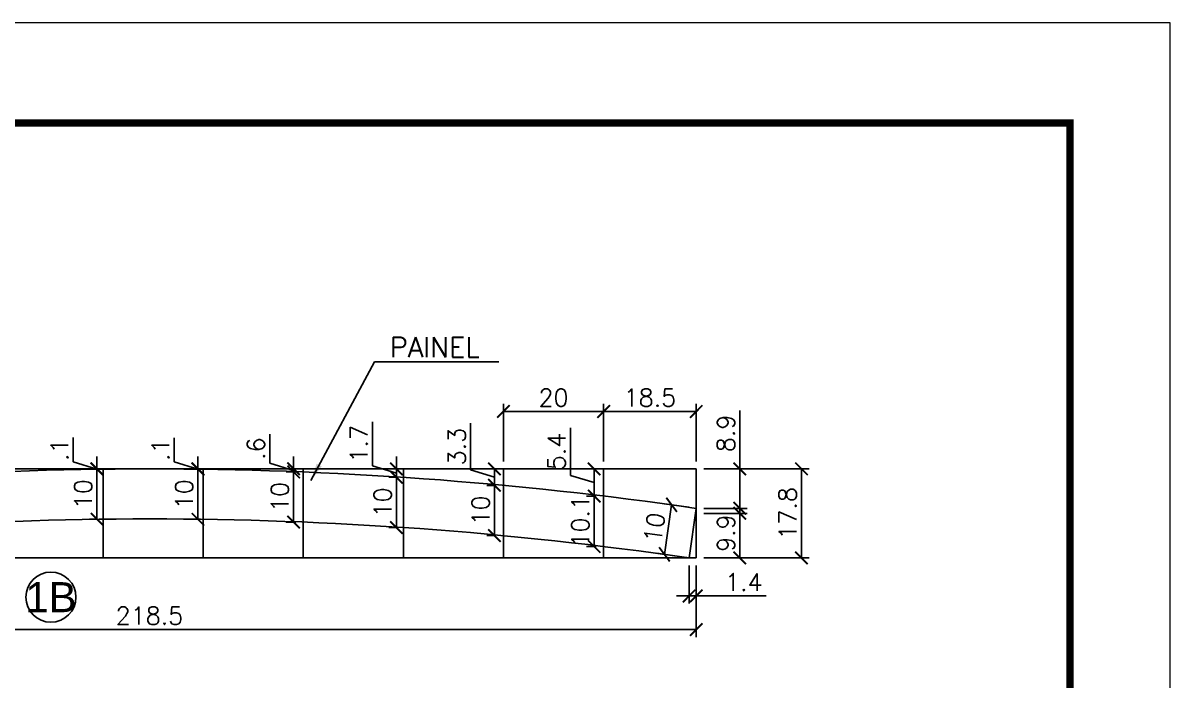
# Model space of a CAD drawing. Extents: x 2582 to 128055, y -26396 to 2611.
# Drawn here: x 3608.2 to 4066.6, y -2637 to -2374.5 of the extents above; entities that cross this region are included whole.
import ezdxf
from ezdxf.enums import TextEntityAlignment as Align

# ---------------------------------------------------------------- set-up
doc = ezdxf.new("R2010")
doc.units = 0
doc.header["$PDMODE"] = 35
doc.linetypes.add('DASHED', pattern=[0.75, 0.5, -0.25])
for name, color, linetype in [('COTA', 241, 'Continuous'), ('Painéis', 200, 'Continuous'), ('Romaneio', 10, 'Continuous')]:
    doc.layers.add(name, color=color, linetype=linetype)
doc.layers.add('Folhas', color=255, linetype='Continuous', lineweight=9)
doc.layers.add('SARRAFO DE PRESSAO', color=251, linetype='DASHED', lineweight=9)
doc.styles.add('ARIAL', font='arial.ttf')
doc.styles.add('COTA TECNICA', font='techl___.ttf', dxfattribs={"height": 10})
doc.styles.add('Romans', font='romans.shx')
doc.dimstyles.new('Cota Seção (2x)', dxfattribs={"dimtxt": 7, "dimasz": 5, "dimexe": 3, "dimexo": 3, "dimgap": 2, "dimtad": 3, "dimdec": 1, "dimlfac": 0.5, "dimzin": 12, "dimdsep": 46, "dimtxsty": 'Romans', "dimblk": 'ARCHTICK', "dimcen": 0, "dimclrd": 4, "dimclre": 4, "dimclrt": 1, "dimadec": 1, "dimazin": 3, "dimtfac": 1, "dimtdec": 1, "dimtmove": 0, "dimatfit": 3, "dimldrblk": 'OBLIQUE', "dimfxl": 1, "dimtolj": 1, "dimtzin": 12, "dimarcsym": 0})
doc.dimstyles.new('PAINEL', dxfattribs={"dimtxt": 10, "dimasz": 3, "dimexe": 3, "dimexo": 3, "dimgap": 3, "dimtad": 1, "dimdec": 1, "dimzin": 12, "dimdsep": 46, "dimtxsty": 'COTA TECNICA', "dimblk1": 'OBLIQUE', "dimblk2": 'OBLIQUE', "dimsah": 1, "dimcen": 0.9, "dimclrd": 4, "dimclre": 4, "dimclrt": 240, "dimadec": 1, "dimazin": 3, "dimtfac": 1, "dimtdec": 1, "dimtmove": 0, "dimatfit": 3, "dimfxl": 1, "dimtolj": 1, "dimtzin": 12, "dimarcsym": 0})

# ---------------------------------------------------------------- blocks, each defined once
blk = doc.blocks.new('9999999999')
at = {"layer": 'Folhas'}
blk.add_lwpolyline([(98138.98, 34190.21), (99623.98, 34190.21), (99623.98, 35240.21), (98138.98, 35240.21)], close=True, dxfattribs=at)
at = {"layer": 'Folhas', "color": 30, "const_width": 3}
blk.add_lwpolyline([(98213.98, 34230.21), (99583.98, 34230.21), (99583.98, 35200.21), (98213.98, 35200.21)], close=True, dxfattribs=at)
blk = doc.blocks.new('_ArchTick')
at = {"color": 0, "linetype": 'ByBlock', "const_width": 0.15}
blk.add_lwpolyline([(-0.5, -0.5), (0.5, 0.5)], dxfattribs=at)
blk = doc.blocks.new('*D659')
at = {"layer": 'COTA', "color": 4, "lineweight": -2, "transparency": 16777216}
blk.add_line((3874.41, -2591.19), (3874.41, -2606.39), dxfattribs=at)
at = {"layer": 'COTA', "color": 4, "linetype": 'ByBlock', "lineweight": -2, "transparency": 16777216}
for p, q in [((3877.29, -2591.19), (3877.29, -2606.39)), ((3874.41, -2603.39), (3869.41, -2603.39)), ((3874.41, -2603.39), (3877.29, -2603.39)), ((3877.29, -2603.39), (3905.29, -2603.39))]:
    blk.add_line(p, q, dxfattribs=at)
at = {"layer": 'Defpoints', "color": 0, "linetype": 'ByBlock', "transparency": 16777216}
for p in [(3874.41, -2588.19), (3877.29, -2588.19), (3877.29, -2603.39)]:
    blk.add_point(p, dxfattribs=at)
at = {"layer": 'COTA', "color": 4, "linetype": 'ByBlock', "lineweight": -2, "transparency": 16777216, "xscale": 5, "yscale": 5, "zscale": 5}
blk.add_blockref('_ArchTick', (3874.41, -2603.39), dxfattribs=at)
at = {"layer": 'COTA', "color": 4, "linetype": 'ByBlock', "lineweight": -2, "transparency": 16777216, "xscale": 5, "yscale": 5, "zscale": 5, "rotation": 180}
blk.add_blockref('_ArchTick', (3877.29, -2603.39), dxfattribs=at)
at = {"layer": 'COTA', "color": 1, "linetype": 'ByBlock', "transparency": 16777216, "insert": (3896.29, -2597.89), "char_height": 7, "attachment_point": 5, "style": 'Romans'}
blk.add_mtext('\\A1;1.4', dxfattribs=at)
blk = doc.blocks.new('_Oblique')
at = {"color": 0, "linetype": 'ByBlock', "lineweight": -2}
blk.add_line((-0.5, -0.5), (0.5, 0.5), dxfattribs=at)
blk = doc.blocks.new('*D660')
at = {"layer": 'COTA', "color": 4, "linetype": 'ByBlock', "lineweight": -2, "transparency": 16777216}
for p, q in [((3894.66, -2552.6), (3894.66, -2529.26)), ((3880.29, -2552.6), (3897.66, -2552.6)), ((3894.66, -2570.39), (3894.66, -2552.6))]:
    blk.add_line(p, q, dxfattribs=at)
at = {"layer": 'COTA', "color": 4, "lineweight": -2, "transparency": 16777216}
blk.add_line((3880.29, -2570.39), (3897.66, -2570.39), dxfattribs=at)
at = {"layer": 'Defpoints', "color": 0, "linetype": 'ByBlock', "transparency": 16777216}
for p in [(3877.29, -2552.6), (3894.66, -2552.6), (3877.29, -2570.39)]:
    blk.add_point(p, dxfattribs=at)
at = {"layer": 'COTA', "color": 4, "linetype": 'ByBlock', "lineweight": -2, "transparency": 16777216, "xscale": 5, "yscale": 5, "zscale": 5}
for p, rotation in [((3894.66, -2552.6), 90), ((3894.66, -2570.39), 270)]:
    blk.add_blockref('_ArchTick', p, dxfattribs=dict(at, rotation=rotation))
at = {"layer": 'COTA', "color": 1, "linetype": 'ByBlock', "transparency": 16777216, "insert": (3889.16, -2538.43), "char_height": 7, "attachment_point": 5, "rotation": 90, "style": 'Romans'}
blk.add_mtext('\\A1;8.9', dxfattribs=at)
blk = doc.blocks.new('*D661')
at = {"layer": 'COTA', "color": 4, "lineweight": -2, "transparency": 16777216}
blk.add_line((3880.29, -2552.6), (3922.35, -2552.6), dxfattribs=at)
at = {"layer": 'COTA', "color": 4, "linetype": 'ByBlock', "lineweight": -2, "transparency": 16777216}
for p, q in [((3919.35, -2552.6), (3919.35, -2588.19)), ((3880.29, -2588.19), (3922.35, -2588.19))]:
    blk.add_line(p, q, dxfattribs=at)
at = {"layer": 'Defpoints', "color": 0, "linetype": 'ByBlock', "transparency": 16777216}
for p in [(3877.29, -2552.6), (3877.29, -2588.19), (3919.35, -2588.19)]:
    blk.add_point(p, dxfattribs=at)
at = {"layer": 'COTA', "color": 4, "linetype": 'ByBlock', "lineweight": -2, "transparency": 16777216, "xscale": 5, "yscale": 5, "zscale": 5}
for p, rotation in [((3919.35, -2552.6), 90), ((3919.35, -2588.19), 270)]:
    blk.add_blockref('_ArchTick', p, dxfattribs=dict(at, rotation=rotation))
at = {"layer": 'COTA', "color": 1, "linetype": 'ByBlock', "transparency": 16777216, "insert": (3913.85, -2570.39), "char_height": 7, "attachment_point": 5, "rotation": 90, "style": 'Romans'}
blk.add_mtext('\\A1;17.8', dxfattribs=at)
blk = doc.blocks.new('*D663')
at = {"layer": 'COTA', "color": 4, "lineweight": -2, "transparency": 16777216}
blk.add_line((3880.29, -2568.39), (3897.66, -2568.39), dxfattribs=at)
at = {"layer": 'COTA', "color": 4, "linetype": 'ByBlock', "lineweight": -2, "transparency": 16777216}
for p, q in [((3894.66, -2568.39), (3894.66, -2588.19)), ((3880.29, -2588.19), (3897.66, -2588.19))]:
    blk.add_line(p, q, dxfattribs=at)
at = {"layer": 'Defpoints', "color": 0, "linetype": 'ByBlock', "transparency": 16777216}
for p in [(3877.29, -2568.39), (3877.29, -2588.19), (3894.66, -2588.19)]:
    blk.add_point(p, dxfattribs=at)
at = {"layer": 'COTA', "color": 4, "linetype": 'ByBlock', "lineweight": -2, "transparency": 16777216, "xscale": 5, "yscale": 5, "zscale": 5}
for p, rotation in [((3894.66, -2568.39), 90), ((3894.66, -2588.19), 270)]:
    blk.add_blockref('_ArchTick', p, dxfattribs=dict(at, rotation=rotation))
at = {"layer": 'COTA', "color": 1, "linetype": 'ByBlock', "transparency": 16777216, "insert": (3889.16, -2578.29), "char_height": 7, "attachment_point": 5, "rotation": 90, "style": 'Romans'}
blk.add_mtext('\\A1;9.9', dxfattribs=at)
blk = doc.blocks.new('*D656')
at = {"layer": 'COTA', "color": 4, "linetype": 'ByBlock', "lineweight": -2, "transparency": 16777216}
for p, q in [((3874.32, -2567.97), (3864.48, -2566.53)), ((3864.57, -2586.76), (3867.45, -2566.97))]:
    blk.add_line(p, q, dxfattribs=at)
at = {"layer": 'COTA', "color": 4, "lineweight": -2, "transparency": 16777216}
blk.add_line((3871.44, -2587.76), (3861.6, -2586.33), dxfattribs=at)
at = {"layer": 'Defpoints', "color": 0, "linetype": 'ByBlock', "transparency": 16777216}
for p in [(3867.45, -2566.97), (3877.29, -2568.4), (3874.41, -2588.19)]:
    blk.add_point(p, dxfattribs=at)
at = {"layer": 'COTA', "color": 4, "linetype": 'ByBlock', "lineweight": -2, "transparency": 16777216, "xscale": 5, "yscale": 5, "zscale": 5}
for p, rotation in [((3867.45, -2566.97), 81.72460995372163), ((3864.57, -2586.76), 261.7246099537217)]:
    blk.add_blockref('_ArchTick', p, dxfattribs=dict(at, rotation=rotation))
at = {"layer": 'COTA', "color": 1, "linetype": 'ByBlock', "transparency": 16777216, "insert": (3860.57, -2576.07), "char_height": 7, "attachment_point": 5, "rotation": 81.7246, "style": 'Romans'}
blk.add_mtext('\\A1;10', dxfattribs=at)
blk = doc.blocks.new('*D640')
at = {"layer": 'COTA', "color": 4, "linetype": 'ByBlock', "lineweight": -2, "transparency": 16777216}
for p, q in [((3637.27, -2552.72), (3634.82, -2552.72)), ((3637.82, -2572.72), (3637.82, -2552.72))]:
    blk.add_line(p, q, dxfattribs=at)
at = {"layer": 'COTA', "color": 4, "lineweight": -2, "transparency": 16777216}
blk.add_line((3637.27, -2572.72), (3634.82, -2572.72), dxfattribs=at)
at = {"layer": 'Defpoints', "color": 0, "linetype": 'ByBlock', "transparency": 16777216}
for p in [(3637.82, -2552.72), (3640.27, -2552.72), (3640.27, -2572.72)]:
    blk.add_point(p, dxfattribs=at)
at = {"layer": 'COTA', "color": 4, "linetype": 'ByBlock', "lineweight": -2, "transparency": 16777216, "xscale": 5, "yscale": 5, "zscale": 5}
for p, rotation in [((3637.82, -2552.72), 90), ((3637.82, -2572.72), 270)]:
    blk.add_blockref('_ArchTick', p, dxfattribs=dict(at, rotation=rotation))
at = {"layer": 'COTA', "color": 1, "linetype": 'ByBlock', "transparency": 16777216, "insert": (3632.32, -2562.72), "char_height": 7, "attachment_point": 5, "rotation": 90, "style": 'Romans'}
blk.add_mtext('\\A1;10', dxfattribs=at)
blk = doc.blocks.new('*D641')
at = {"layer": 'COTA', "color": 4, "linetype": 'ByBlock', "lineweight": -2, "transparency": 16777216}
for p, q in [((3628.32, -2549.82), (3628.32, -2540.15)), ((3637.82, -2552.61), (3637.82, -2547.61)), ((3637.82, -2552.67), (3628.32, -2549.82)), ((3637.27, -2552.61), (3634.82, -2552.61)), ((3637.82, -2552.72), (3637.82, -2552.61)), ((3637.82, -2552.72), (3637.82, -2552.61)), ((3637.82, -2552.72), (3637.82, -2557.72))]:
    blk.add_line(p, q, dxfattribs=at)
at = {"layer": 'COTA', "color": 4, "lineweight": -2, "transparency": 16777216}
blk.add_line((3637.27, -2552.72), (3634.82, -2552.72), dxfattribs=at)
at = {"layer": 'Defpoints', "color": 0, "linetype": 'ByBlock', "transparency": 16777216}
for p in [(3637.82, -2552.61), (3640.27, -2552.61), (3640.27, -2552.72)]:
    blk.add_point(p, dxfattribs=at)
at = {"layer": 'COTA', "color": 4, "linetype": 'ByBlock', "lineweight": -2, "transparency": 16777216, "xscale": 5, "yscale": 5, "zscale": 5}
for p, rotation in [((3637.82, -2552.61), 270), ((3637.82, -2552.72), 90)]:
    blk.add_blockref('_ArchTick', p, dxfattribs=dict(at, rotation=rotation))
at = {"layer": 'COTA', "color": 1, "linetype": 'ByBlock', "transparency": 16777216, "insert": (3622.82, -2544.98), "char_height": 7, "attachment_point": 5, "rotation": 90, "style": 'Romans'}
blk.add_mtext('\\A1;.1', dxfattribs=at)
blk = doc.blocks.new('*D642')
at = {"layer": 'COTA', "color": 4, "linetype": 'ByBlock', "lineweight": -2, "transparency": 16777216}
for p, q in [((3677.27, -2552.75), (3675.17, -2552.75)), ((3678.17, -2572.76), (3678.17, -2552.75))]:
    blk.add_line(p, q, dxfattribs=at)
at = {"layer": 'COTA', "color": 4, "lineweight": -2, "transparency": 16777216}
blk.add_line((3677.27, -2572.76), (3675.17, -2572.76), dxfattribs=at)
at = {"layer": 'Defpoints', "color": 0, "linetype": 'ByBlock', "transparency": 16777216}
for p in [(3678.17, -2552.75), (3680.27, -2552.75), (3680.27, -2572.76)]:
    blk.add_point(p, dxfattribs=at)
at = {"layer": 'COTA', "color": 4, "linetype": 'ByBlock', "lineweight": -2, "transparency": 16777216, "xscale": 5, "yscale": 5, "zscale": 5}
for p, rotation in [((3678.17, -2552.75), 90), ((3678.17, -2572.76), 270)]:
    blk.add_blockref('_ArchTick', p, dxfattribs=dict(at, rotation=rotation))
at = {"layer": 'COTA', "color": 1, "linetype": 'ByBlock', "transparency": 16777216, "insert": (3672.67, -2562.76), "char_height": 7, "attachment_point": 5, "rotation": 90, "style": 'Romans'}
blk.add_mtext('\\A1;10', dxfattribs=at)
blk = doc.blocks.new('*D643')
at = {"layer": 'COTA', "color": 4, "linetype": 'ByBlock', "lineweight": -2, "transparency": 16777216}
for p, q in [((3668.67, -2549.83), (3668.67, -2540.17)), ((3678.17, -2552.61), (3678.17, -2547.61)), ((3678.17, -2552.68), (3668.67, -2549.83)), ((3677.27, -2552.61), (3675.17, -2552.61)), ((3678.17, -2552.75), (3678.17, -2552.61)), ((3678.17, -2552.75), (3678.17, -2552.61)), ((3678.17, -2552.75), (3678.17, -2557.75))]:
    blk.add_line(p, q, dxfattribs=at)
at = {"layer": 'COTA', "color": 4, "lineweight": -2, "transparency": 16777216}
blk.add_line((3677.27, -2552.75), (3675.17, -2552.75), dxfattribs=at)
at = {"layer": 'Defpoints', "color": 0, "linetype": 'ByBlock', "transparency": 16777216}
for p in [(3678.17, -2552.61), (3680.27, -2552.61), (3680.27, -2552.75)]:
    blk.add_point(p, dxfattribs=at)
at = {"layer": 'COTA', "color": 4, "linetype": 'ByBlock', "lineweight": -2, "transparency": 16777216, "xscale": 5, "yscale": 5, "zscale": 5}
for p, rotation in [((3678.17, -2552.61), 270), ((3678.17, -2552.75), 90)]:
    blk.add_blockref('_ArchTick', p, dxfattribs=dict(at, rotation=rotation))
at = {"layer": 'COTA', "color": 1, "linetype": 'ByBlock', "transparency": 16777216, "insert": (3663.17, -2545), "char_height": 7, "attachment_point": 5, "rotation": 90, "style": 'Romans'}
blk.add_mtext('\\A1;.1', dxfattribs=at)
blk = doc.blocks.new('*D644')
at = {"layer": 'COTA', "color": 4, "linetype": 'ByBlock', "lineweight": -2, "transparency": 16777216}
for p, q in [((3717.27, -2553.84), (3713.39, -2553.84)), ((3716.39, -2573.86), (3716.39, -2553.84))]:
    blk.add_line(p, q, dxfattribs=at)
at = {"layer": 'COTA', "color": 4, "lineweight": -2, "transparency": 16777216}
blk.add_line((3717.27, -2573.86), (3713.39, -2573.86), dxfattribs=at)
at = {"layer": 'Defpoints', "color": 0, "linetype": 'ByBlock', "transparency": 16777216}
for p in [(3716.39, -2553.84), (3720.27, -2553.84), (3720.27, -2573.86)]:
    blk.add_point(p, dxfattribs=at)
at = {"layer": 'COTA', "color": 4, "linetype": 'ByBlock', "lineweight": -2, "transparency": 16777216, "xscale": 5, "yscale": 5, "zscale": 5}
for p, rotation in [((3716.39, -2553.84), 90), ((3716.39, -2573.86), 270)]:
    blk.add_blockref('_ArchTick', p, dxfattribs=dict(at, rotation=rotation))
at = {"layer": 'COTA', "color": 1, "linetype": 'ByBlock', "transparency": 16777216, "insert": (3710.89, -2563.85), "char_height": 7, "attachment_point": 5, "rotation": 90, "style": 'Romans'}
blk.add_mtext('\\A1;10', dxfattribs=at)
blk = doc.blocks.new('*D645')
at = {"layer": 'COTA', "color": 4, "linetype": 'ByBlock', "lineweight": -2, "transparency": 16777216}
for p, q in [((3706.89, -2550.38), (3706.89, -2538.71)), ((3716.39, -2552.61), (3716.39, -2547.61)), ((3716.39, -2553.23), (3706.89, -2550.38)), ((3717.27, -2552.61), (3713.39, -2552.61)), ((3716.39, -2553.84), (3716.39, -2552.61)), ((3716.39, -2553.84), (3716.39, -2552.61)), ((3716.39, -2553.84), (3716.39, -2558.84))]:
    blk.add_line(p, q, dxfattribs=at)
at = {"layer": 'COTA', "color": 4, "lineweight": -2, "transparency": 16777216}
blk.add_line((3717.27, -2553.84), (3713.39, -2553.84), dxfattribs=at)
at = {"layer": 'Defpoints', "color": 0, "linetype": 'ByBlock', "transparency": 16777216}
for p in [(3716.39, -2552.61), (3720.27, -2552.61), (3720.27, -2553.84)]:
    blk.add_point(p, dxfattribs=at)
at = {"layer": 'COTA', "color": 4, "linetype": 'ByBlock', "lineweight": -2, "transparency": 16777216, "xscale": 5, "yscale": 5, "zscale": 5}
for p, rotation in [((3716.39, -2552.61), 270), ((3716.39, -2553.84), 90)]:
    blk.add_blockref('_ArchTick', p, dxfattribs=dict(at, rotation=rotation))
at = {"layer": 'COTA', "color": 1, "linetype": 'ByBlock', "transparency": 16777216, "insert": (3701.39, -2544.54), "char_height": 7, "attachment_point": 5, "rotation": 90, "style": 'Romans'}
blk.add_mtext('\\A1;.6', dxfattribs=at)
blk = doc.blocks.new('*D646')
at = {"layer": 'COTA', "color": 4, "linetype": 'ByBlock', "lineweight": -2, "transparency": 16777216}
for p, q in [((3757.27, -2555.99), (3754.46, -2555.99)), ((3757.46, -2576.04), (3757.46, -2555.99))]:
    blk.add_line(p, q, dxfattribs=at)
at = {"layer": 'COTA', "color": 4, "lineweight": -2, "transparency": 16777216}
blk.add_line((3757.27, -2576.04), (3754.46, -2576.04), dxfattribs=at)
at = {"layer": 'Defpoints', "color": 0, "linetype": 'ByBlock', "transparency": 16777216}
for p in [(3757.46, -2555.99), (3760.27, -2555.99), (3760.27, -2576.04)]:
    blk.add_point(p, dxfattribs=at)
at = {"layer": 'COTA', "color": 4, "linetype": 'ByBlock', "lineweight": -2, "transparency": 16777216, "xscale": 5, "yscale": 5, "zscale": 5}
for p, rotation in [((3757.46, -2555.99), 90), ((3757.46, -2576.04), 270)]:
    blk.add_blockref('_ArchTick', p, dxfattribs=dict(at, rotation=rotation))
at = {"layer": 'COTA', "color": 1, "linetype": 'ByBlock', "transparency": 16777216, "insert": (3751.96, -2566.01), "char_height": 7, "attachment_point": 5, "rotation": 90, "style": 'Romans'}
blk.add_mtext('\\A1;10', dxfattribs=at)
blk = doc.blocks.new('*D647')
at = {"layer": 'COTA', "color": 4, "linetype": 'ByBlock', "lineweight": -2, "transparency": 16777216}
for p, q in [((3747.96, -2551.45), (3747.96, -2533.78)), ((3757.46, -2552.61), (3757.46, -2547.61)), ((3757.46, -2554.3), (3747.96, -2551.45)), ((3757.27, -2552.61), (3754.46, -2552.61)), ((3757.46, -2555.99), (3757.46, -2552.61)), ((3757.46, -2555.99), (3757.46, -2552.61)), ((3757.46, -2555.99), (3757.46, -2560.99))]:
    blk.add_line(p, q, dxfattribs=at)
at = {"layer": 'COTA', "color": 4, "lineweight": -2, "transparency": 16777216}
blk.add_line((3757.27, -2555.99), (3754.46, -2555.99), dxfattribs=at)
at = {"layer": 'Defpoints', "color": 0, "linetype": 'ByBlock', "transparency": 16777216}
for p in [(3757.46, -2552.61), (3760.27, -2552.61), (3760.27, -2555.99)]:
    blk.add_point(p, dxfattribs=at)
at = {"layer": 'COTA', "color": 4, "linetype": 'ByBlock', "lineweight": -2, "transparency": 16777216, "xscale": 5, "yscale": 5, "zscale": 5}
for p, rotation in [((3757.46, -2552.61), 270), ((3757.46, -2555.99), 90)]:
    blk.add_blockref('_ArchTick', p, dxfattribs=dict(at, rotation=rotation))
at = {"layer": 'COTA', "color": 1, "linetype": 'ByBlock', "transparency": 16777216, "insert": (3742.46, -2542.62), "char_height": 7, "attachment_point": 5, "rotation": 90, "style": 'Romans'}
blk.add_mtext('\\A1;1.7', dxfattribs=at)
blk = doc.blocks.new('*D648')
at = {"layer": 'COTA', "color": 4, "linetype": 'ByBlock', "lineweight": -2, "transparency": 16777216}
for p, q in [((3797.27, -2559.2), (3793.63, -2559.2)), ((3796.63, -2579.29), (3796.63, -2559.2))]:
    blk.add_line(p, q, dxfattribs=at)
at = {"layer": 'COTA', "color": 4, "lineweight": -2, "transparency": 16777216}
blk.add_line((3797.27, -2579.29), (3793.63, -2579.29), dxfattribs=at)
at = {"layer": 'Defpoints', "color": 0, "linetype": 'ByBlock', "transparency": 16777216}
for p in [(3796.63, -2559.2), (3800.27, -2559.2), (3800.27, -2579.29)]:
    blk.add_point(p, dxfattribs=at)
at = {"layer": 'COTA', "color": 4, "linetype": 'ByBlock', "lineweight": -2, "transparency": 16777216, "xscale": 5, "yscale": 5, "zscale": 5}
for p, rotation in [((3796.63, -2559.2), 90), ((3796.63, -2579.29), 270)]:
    blk.add_blockref('_ArchTick', p, dxfattribs=dict(at, rotation=rotation))
at = {"layer": 'COTA', "color": 1, "linetype": 'ByBlock', "transparency": 16777216, "insert": (3791.13, -2569.24), "char_height": 7, "attachment_point": 5, "rotation": 90, "style": 'Romans'}
blk.add_mtext('\\A1;10', dxfattribs=at)
blk = doc.blocks.new('*D649')
at = {"layer": 'COTA', "color": 4, "linetype": 'ByBlock', "lineweight": -2, "transparency": 16777216}
for p, q in [((3787.13, -2553.06), (3787.13, -2534.39)), ((3796.63, -2555.91), (3787.13, -2553.06)), ((3797.27, -2552.61), (3793.63, -2552.61)), ((3796.63, -2559.2), (3796.63, -2552.61))]:
    blk.add_line(p, q, dxfattribs=at)
at = {"layer": 'COTA', "color": 4, "lineweight": -2, "transparency": 16777216}
blk.add_line((3797.27, -2559.2), (3793.63, -2559.2), dxfattribs=at)
at = {"layer": 'Defpoints', "color": 0, "linetype": 'ByBlock', "transparency": 16777216}
for p in [(3796.63, -2552.61), (3800.27, -2552.61), (3800.27, -2559.2)]:
    blk.add_point(p, dxfattribs=at)
at = {"layer": 'COTA', "color": 4, "linetype": 'ByBlock', "lineweight": -2, "transparency": 16777216, "xscale": 5, "yscale": 5, "zscale": 5}
for p, rotation in [((3796.63, -2552.61), 90), ((3796.63, -2559.2), 270)]:
    blk.add_blockref('_ArchTick', p, dxfattribs=dict(at, rotation=rotation))
at = {"layer": 'COTA', "color": 1, "linetype": 'ByBlock', "transparency": 16777216, "insert": (3781.63, -2543.72), "char_height": 7, "attachment_point": 5, "rotation": 90, "style": 'Romans'}
blk.add_mtext('\\A1;3.3', dxfattribs=at)
blk = doc.blocks.new('*D650')
at = {"layer": 'COTA', "color": 4, "linetype": 'ByBlock', "lineweight": -2, "transparency": 16777216}
for p, q in [((3837.27, -2563.48), (3833.5, -2563.48)), ((3836.5, -2583.63), (3836.5, -2563.48))]:
    blk.add_line(p, q, dxfattribs=at)
at = {"layer": 'COTA', "color": 4, "lineweight": -2, "transparency": 16777216}
blk.add_line((3837.27, -2583.63), (3833.5, -2583.63), dxfattribs=at)
at = {"layer": 'Defpoints', "color": 0, "linetype": 'ByBlock', "transparency": 16777216}
for p in [(3836.5, -2563.48), (3840.27, -2563.48), (3840.27, -2583.63)]:
    blk.add_point(p, dxfattribs=at)
at = {"layer": 'COTA', "color": 4, "linetype": 'ByBlock', "lineweight": -2, "transparency": 16777216, "xscale": 5, "yscale": 5, "zscale": 5}
for p, rotation in [((3836.5, -2563.48), 90), ((3836.5, -2583.63), 270)]:
    blk.add_blockref('_ArchTick', p, dxfattribs=dict(at, rotation=rotation))
at = {"layer": 'COTA', "color": 1, "linetype": 'ByBlock', "transparency": 16777216, "insert": (3831, -2573.55), "char_height": 7, "attachment_point": 5, "rotation": 90, "style": 'Romans'}
blk.add_mtext('\\A1;10.1', dxfattribs=at)
blk = doc.blocks.new('*D651')
at = {"layer": 'COTA', "color": 4, "linetype": 'ByBlock', "lineweight": -2, "transparency": 16777216}
for p, q in [((3827, -2555.2), (3827, -2536.2)), ((3837.27, -2552.61), (3833.5, -2552.61)), ((3836.5, -2563.48), (3836.5, -2552.61)), ((3836.5, -2558.05), (3827, -2555.2))]:
    blk.add_line(p, q, dxfattribs=at)
at = {"layer": 'COTA', "color": 4, "lineweight": -2, "transparency": 16777216}
blk.add_line((3837.27, -2563.48), (3833.5, -2563.48), dxfattribs=at)
at = {"layer": 'Defpoints', "color": 0, "linetype": 'ByBlock', "transparency": 16777216}
for p in [(3836.5, -2552.61), (3840.27, -2552.61), (3840.27, -2563.48)]:
    blk.add_point(p, dxfattribs=at)
at = {"layer": 'COTA', "color": 4, "linetype": 'ByBlock', "lineweight": -2, "transparency": 16777216, "xscale": 5, "yscale": 5, "zscale": 5}
for p, rotation in [((3836.5, -2552.61), 90), ((3836.5, -2563.48), 270)]:
    blk.add_blockref('_ArchTick', p, dxfattribs=dict(at, rotation=rotation))
at = {"layer": 'COTA', "color": 1, "linetype": 'ByBlock', "transparency": 16777216, "insert": (3821.5, -2545.7), "char_height": 7, "attachment_point": 5, "rotation": 90, "style": 'Romans'}
blk.add_mtext('\\A1;5.4', dxfattribs=at)
blk = doc.blocks.new('*D652')
at = {"layer": 'COTA', "color": 4, "lineweight": -2, "transparency": 16777216}
blk.add_line((3440.27, -2591.2), (3440.27, -2619.79), dxfattribs=at)
at = {"layer": 'COTA', "color": 4, "linetype": 'ByBlock', "lineweight": -2, "transparency": 16777216}
for p, q in [((3877.29, -2591.19), (3877.29, -2619.79)), ((3440.27, -2616.79), (3877.29, -2616.79))]:
    blk.add_line(p, q, dxfattribs=at)
at = {"layer": 'Defpoints', "color": 0, "linetype": 'ByBlock', "transparency": 16777216}
for p in [(3440.27, -2588.2), (3877.29, -2588.19), (3877.29, -2616.79)]:
    blk.add_point(p, dxfattribs=at)
at = {"layer": 'COTA', "color": 4, "linetype": 'ByBlock', "lineweight": -2, "transparency": 16777216, "xscale": 5, "yscale": 5, "zscale": 5, "rotation": 180}
blk.add_blockref('_ArchTick', (3440.27, -2616.79), dxfattribs=at)
at = {"layer": 'COTA', "color": 4, "linetype": 'ByBlock', "lineweight": -2, "transparency": 16777216, "xscale": 5, "yscale": 5, "zscale": 5}
blk.add_blockref('_ArchTick', (3877.29, -2616.79), dxfattribs=at)
at = {"layer": 'COTA', "color": 1, "linetype": 'ByBlock', "transparency": 16777216, "insert": (3658.78, -2611.29), "char_height": 7, "attachment_point": 5, "style": 'Romans'}
blk.add_mtext('\\A1;218.5', dxfattribs=at)
blk = doc.blocks.new('*D654')
at = {"layer": 'COTA', "color": 4, "lineweight": -2, "transparency": 16777216}
blk.add_line((3800.27, -2549.61), (3800.27, -2526.67), dxfattribs=at)
at = {"layer": 'COTA', "color": 4, "linetype": 'ByBlock', "lineweight": -2, "transparency": 16777216}
for p, q in [((3800.27, -2529.67), (3840.27, -2529.67)), ((3840.27, -2549.61), (3840.27, -2526.67))]:
    blk.add_line(p, q, dxfattribs=at)
at = {"layer": 'Defpoints', "color": 0, "linetype": 'ByBlock', "transparency": 16777216}
for p in [(3840.27, -2529.67), (3800.27, -2552.61), (3840.27, -2552.61)]:
    blk.add_point(p, dxfattribs=at)
at = {"layer": 'COTA', "color": 4, "linetype": 'ByBlock', "lineweight": -2, "transparency": 16777216, "xscale": 5, "yscale": 5, "zscale": 5, "rotation": 180}
blk.add_blockref('_ArchTick', (3800.27, -2529.67), dxfattribs=at)
at = {"layer": 'COTA', "color": 4, "linetype": 'ByBlock', "lineweight": -2, "transparency": 16777216, "xscale": 5, "yscale": 5, "zscale": 5}
blk.add_blockref('_ArchTick', (3840.27, -2529.67), dxfattribs=at)
at = {"layer": 'COTA', "color": 1, "linetype": 'ByBlock', "transparency": 16777216, "insert": (3820.27, -2524.17), "char_height": 7, "attachment_point": 5, "style": 'Romans'}
blk.add_mtext('\\A1;20', dxfattribs=at)
blk = doc.blocks.new('*D655')
at = {"layer": 'COTA', "color": 4, "lineweight": -2, "transparency": 16777216}
blk.add_line((3840.27, -2549.61), (3840.27, -2526.67), dxfattribs=at)
at = {"layer": 'COTA', "color": 4, "linetype": 'ByBlock', "lineweight": -2, "transparency": 16777216}
for p, q in [((3840.27, -2529.67), (3877.29, -2529.67)), ((3877.29, -2549.61), (3877.29, -2526.67))]:
    blk.add_line(p, q, dxfattribs=at)
at = {"layer": 'Defpoints', "color": 0, "linetype": 'ByBlock', "transparency": 16777216}
for p in [(3877.29, -2529.67), (3840.27, -2552.61), (3877.29, -2552.61)]:
    blk.add_point(p, dxfattribs=at)
at = {"layer": 'COTA', "color": 4, "linetype": 'ByBlock', "lineweight": -2, "transparency": 16777216, "xscale": 5, "yscale": 5, "zscale": 5, "rotation": 180}
blk.add_blockref('_ArchTick', (3840.27, -2529.67), dxfattribs=at)
at = {"layer": 'COTA', "color": 4, "linetype": 'ByBlock', "lineweight": -2, "transparency": 16777216, "xscale": 5, "yscale": 5, "zscale": 5}
blk.add_blockref('_ArchTick', (3877.29, -2529.67), dxfattribs=at)
at = {"layer": 'COTA', "color": 1, "linetype": 'ByBlock', "transparency": 16777216, "insert": (3858.78, -2524.17), "char_height": 7, "attachment_point": 5, "style": 'Romans'}
blk.add_mtext('\\A1;18.5', dxfattribs=at)

msp = doc.modelspace()

# ---------------------------------------------------------------- linework, layer by layer
at = {"layer": 'COTA', "linetype": 'ByBlock'}
for p, q in [((3440.27, -2552.61), (3877.29, -2552.6)), ((3640.27, -2588.2), (3640.27, -2552.61)), ((3680.27, -2588.2), (3680.27, -2552.61)), ((3720.27, -2588.2), (3720.27, -2552.61)), ((3760.27, -2588.2), (3760.27, -2552.61)), ((3800.27, -2588.2), (3800.27, -2552.61)), ((3840.27, -2588.2), (3840.27, -2552.61)), ((3877.29, -2588.19), (3877.29, -2552.6)), ((3440.27, -2588.2), (3877.29, -2588.19))]:
    msp.add_line(p, q, dxfattribs=at)
at = {"layer": 'Painéis'}
msp.add_lwpolyline([(3874.41, -2588.19), (3877.29, -2568.4, 0.072408), (3440.27, -2568.46), (3443.46, -2588.2, -0.072357)], format="xyb", close=True, dxfattribs=at)
at = {"layer": 'Romaneio', "color": 1, "linetype": 'ByBlock'}
msp.add_circle((3619.42, -2603.87), 10, dxfattribs=at)

# ---------------------------------------------------------------- block references
at = {"layer": 'SARRAFO DE PRESSAO', "color": 6, "linetype": 'ByBlock'}
msp.add_blockref('9999999999', (-95557.34, -37614.68), dxfattribs=at)

# ---------------------------------------------------------------- texts
at = {"color": 240, "insert": (3790.81, -2508), "char_height": 8, "attachment_point": 9, "style": 'Romans'}
msp.add_mtext('\\A1;PAINEL', dxfattribs=at)
at = {"layer": 'Romaneio', "color": 255, "linetype": 'ByBlock', "style": 'ARIAL'}
msp.add_text('1B', height=12, dxfattribs=at).set_placement((3619.42, -2603.87), align=Align.MIDDLE_CENTER)

# ---------------------------------------------------------------- dimensions: what is measured, and where the dimension line sits
at = {"layer": 'COTA', "linetype": 'ByBlock'}
for base, p1, p2, picture, middle in [((3840.27, -2529.67), (3800.27, -2552.61), (3840.27, -2552.61), '*D654', (3820.27, -2524.17)), ((3877.29, -2529.67), (3840.27, -2552.61), (3877.29, -2552.61), '*D655', (3858.78, -2524.17))]:
    dim = msp.add_linear_dim(base=base, p1=p1, p2=p2, dimstyle='Cota Seção (2x)', override={"dimtmove": 1}, dxfattribs=at)
    dim.commit()
    dim.dimension.update_dxf_attribs({"geometry": picture, "text_midpoint": middle})
for base, p1, p2, picture, middle in [((3894.66, -2552.6), (3877.29, -2570.39), (3877.29, -2552.6), '*D660', (3889.16, -2538.43)), ((3637.82, -2552.72), (3640.27, -2572.72), (3640.27, -2552.72), '*D640', (3632.32, -2562.72)), ((3678.17, -2552.75), (3680.27, -2572.76), (3680.27, -2552.75), '*D642', (3672.67, -2562.76)), ((3716.39, -2553.84), (3720.27, -2573.86), (3720.27, -2553.84), '*D644', (3710.89, -2563.85)), ((3757.46, -2555.99), (3760.27, -2576.04), (3760.27, -2555.99), '*D646', (3751.96, -2566.01)), ((3919.35, -2588.19), (3877.29, -2552.6), (3877.29, -2588.19), '*D661', (3913.85, -2570.39)), ((3796.63, -2559.2), (3800.27, -2579.29), (3800.27, -2559.2), '*D648', (3791.13, -2569.24)), ((3894.66, -2588.19), (3877.29, -2568.39), (3877.29, -2588.19), '*D663', (3889.16, -2578.29))]:
    dim = msp.add_linear_dim(base=base, p1=p1, p2=p2, angle=90, dimstyle='Cota Seção (2x)', dxfattribs=at)
    dim.commit()
    dim.dimension.update_dxf_attribs({"geometry": picture, "text_midpoint": middle})
for base, p1, p2, picture, middle in [((3757.46, -2552.61), (3760.27, -2555.99), (3760.27, -2552.61), '*D647', (3742.46, -2549.45)), ((3796.63, -2552.61), (3800.27, -2559.2), (3800.27, -2552.61), '*D649', (3781.63, -2551.06)), ((3716.39, -2552.61), (3720.27, -2553.84), (3720.27, -2552.61), '*D645', (3701.39, -2548.38)), ((3836.5, -2552.61), (3840.27, -2563.48), (3840.27, -2552.61), '*D651', (3821.5, -2553.2)), ((3637.82, -2552.61), (3640.27, -2552.72), (3640.27, -2552.61), '*D641', (3622.82, -2547.82)), ((3678.17, -2552.61), (3680.27, -2552.75), (3680.27, -2552.61), '*D643', (3663.17, -2547.83))]:
    dim = msp.add_linear_dim(base=base, p1=p1, p2=p2, angle=90, dimstyle='Cota Seção (2x)', override={"dimtmove": 1}, dxfattribs=at)
    dim.commit()
    dim.dimension.update_dxf_attribs({"geometry": picture, "text_midpoint": middle})
dim = msp.add_linear_dim(base=(3836.5, -2563.48), p1=(3840.27, -2583.63), p2=(3840.27, -2563.48), angle=90, dimstyle='Cota Seção (2x)', dxfattribs=at)
dim.commit()
dim.dimension.update_dxf_attribs({"geometry": '*D650', "text_midpoint": (3836.5, -2573.55), "dimtype": 160})
dim = msp.add_aligned_dim(p1=(3874.41, -2588.19), p2=(3877.29, -2568.4), distance=9.94, dimstyle='Cota Seção (2x)', dxfattribs=at)
dim.commit()
dim.dimension.update_dxf_attribs({"geometry": '*D656', "text_midpoint": (3860.57, -2576.07)})
for base, p1, picture, middle in [((3877.29, -2616.79), (3440.27, -2588.2), '*D652', (3658.78, -2611.29)), ((3877.29, -2603.39), (3874.41, -2588.19), '*D659', (3896.29, -2597.89))]:
    dim = msp.add_linear_dim(base=base, p1=p1, p2=(3877.29, -2588.19), dimstyle='Cota Seção (2x)', dxfattribs=at)
    dim.commit()
    dim.dimension.update_dxf_attribs({"geometry": picture, "text_midpoint": middle})

# ---------------------------------------------------------------- leaders
at = {"annotation_type": 0, "has_hookline": 1, "hookline_direction": 1, "horizontal_direction": (-1, 0, 0)}
msp.add_leader([(3723.31, -2557.21), (3748.71, -2509.85), (3794.39, -2509.85)], dimstyle='PAINEL', override={"dimasz": 7}, dxfattribs=at)

doc.saveas('drawing.dxf')
